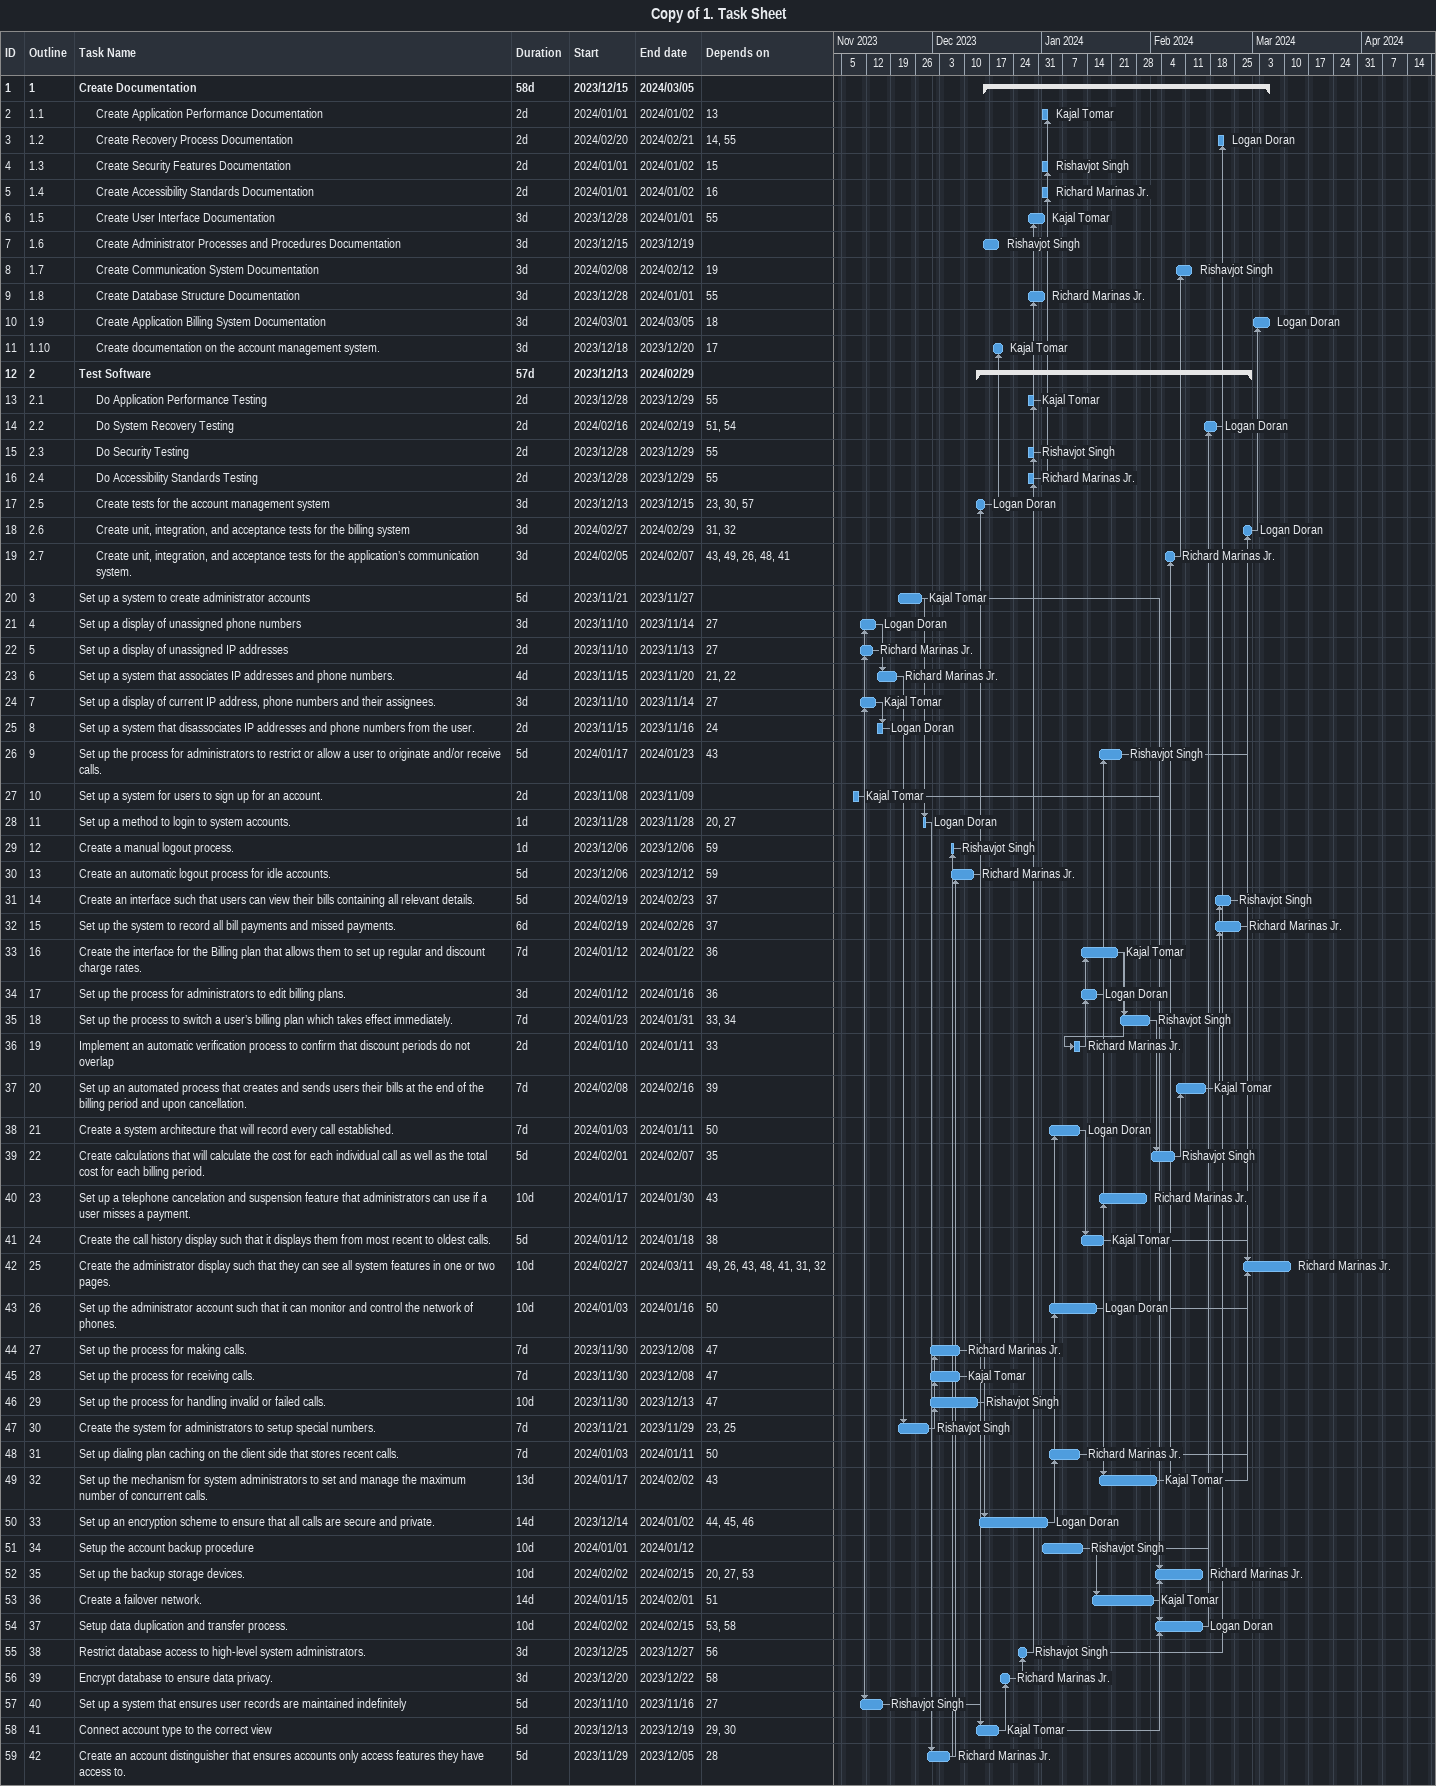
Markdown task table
Copy of 1. Task Sheet

| ID | WBS | Task | Duration | Start | Finish | Predecessors | Resources |
|---|---|---|---|---|---|---|---|
| 1 | 1 | **Create Documentation** | 58d | 2023-12-15 | 2024-03-05 |  |  |
| 2 | 1.1 | Create Application Performance Documentation | 2d | 2024-01-01 | 2024-01-02 | 13 | Kajal Tomar |
| 3 | 1.2 | Create Recovery Process Documentation | 2d | 2024-02-20 | 2024-02-21 | 14, 55 | Logan Doran |
| 4 | 1.3 | Create Security Features Documentation | 2d | 2024-01-01 | 2024-01-02 | 15 | Rishavjot Singh |
| 5 | 1.4 | Create Accessibility Standards Documentation | 2d | 2024-01-01 | 2024-01-02 | 16 | Richard Marinas Jr. |
| 6 | 1.5 | Create User Interface Documentation | 3d | 2023-12-28 | 2024-01-01 | 55 | Kajal Tomar |
| 7 | 1.6 | Create Administrator Processes and Procedures Documentation | 3d | 2023-12-15 | 2023-12-19 |  | Rishavjot Singh |
| 8 | 1.7 | Create Communication System Documentation | 3d | 2024-02-08 | 2024-02-12 | 19 | Rishavjot Singh |
| 9 | 1.8 | Create Database Structure Documentation | 3d | 2023-12-28 | 2024-01-01 | 55 | Richard Marinas Jr. |
| 10 | 1.9 | Create Application Billing System Documentation | 3d | 2024-03-01 | 2024-03-05 | 18 | Logan Doran |
| 11 | 1.10 | Create documentation on the account management system. | 3d | 2023-12-18 | 2023-12-20 | 17 | Kajal Tomar |
| 12 | 2 | **Test Software** | 57d | 2023-12-13 | 2024-02-29 |  |  |
| 13 | 2.1 | Do Application Performance Testing | 2d | 2023-12-28 | 2023-12-29 | 55 | Kajal Tomar |
| 14 | 2.2 | Do System Recovery Testing | 2d | 2024-02-16 | 2024-02-19 | 51, 54 | Logan Doran |
| 15 | 2.3 | Do Security Testing | 2d | 2023-12-28 | 2023-12-29 | 55 | Rishavjot Singh |
| 16 | 2.4 | Do Accessibility Standards Testing | 2d | 2023-12-28 | 2023-12-29 | 55 | Richard Marinas Jr. |
| 17 | 2.5 | Create tests for the account management system | 3d | 2023-12-13 | 2023-12-15 | 23, 30, 57 | Logan Doran |
| 18 | 2.6 | Create unit, integration, and acceptance tests for the billing system | 3d | 2024-02-27 | 2024-02-29 | 31, 32 | Logan Doran |
| 19 | 2.7 | Create unit, integration, and acceptance tests for the application’s communication system. | 3d | 2024-02-05 | 2024-02-07 | 43, 49, 26, 48, 41 | Richard Marinas Jr. |
| 20 | 3 | Set up a system to create administrator accounts | 5d | 2023-11-21 | 2023-11-27 |  | Kajal Tomar |
| 21 | 4 | Set up a display of unassigned phone numbers | 3d | 2023-11-10 | 2023-11-14 | 27 | Logan Doran |
| 22 | 5 | Set up a display of unassigned IP addresses | 2d | 2023-11-10 | 2023-11-13 | 27 | Richard Marinas Jr. |
| 23 | 6 | Set up a system that associates IP addresses and phone numbers. | 4d | 2023-11-15 | 2023-11-20 | 21, 22 | Richard Marinas Jr. |
| 24 | 7 | Set up a display of current IP address, phone numbers and their assignees. | 3d | 2023-11-10 | 2023-11-14 | 27 | Kajal Tomar |
| 25 | 8 | Set up a system that disassociates IP addresses and phone numbers from the user. | 2d | 2023-11-15 | 2023-11-16 | 24 | Logan Doran |
| 26 | 9 | Set up the process for administrators to restrict or allow a user to originate and/or receive calls. | 5d | 2024-01-17 | 2024-01-23 | 43 | Rishavjot Singh |
| 27 | 10 | Set up a system for users to sign up for an account. | 2d | 2023-11-08 | 2023-11-09 |  | Kajal Tomar |
| 28 | 11 | Set up a method to login to system accounts. | 1d | 2023-11-28 | 2023-11-28 | 20, 27 | Logan Doran |
| 29 | 12 | Create a manual logout process. | 1d | 2023-12-06 | 2023-12-06 | 59 | Rishavjot Singh |
| 30 | 13 | Create an automatic logout process for idle accounts. | 5d | 2023-12-06 | 2023-12-12 | 59 | Richard Marinas Jr. |
| 31 | 14 | Create an interface such that users can view their bills containing all relevant details. | 5d | 2024-02-19 | 2024-02-23 | 37 | Rishavjot Singh |
| 32 | 15 | Set up the system to record all bill payments and missed payments. | 6d | 2024-02-19 | 2024-02-26 | 37 | Richard Marinas Jr. |
| 33 | 16 | Create the interface for the Billing plan that allows them to set up regular and discount charge rates. | 7d | 2024-01-12 | 2024-01-22 | 36 | Kajal Tomar |
| 34 | 17 | Set up the process for administrators to edit billing plans. | 3d | 2024-01-12 | 2024-01-16 | 36 | Logan Doran |
| 35 | 18 | Set up the process to switch a user’s billing plan which takes effect immediately. | 7d | 2024-01-23 | 2024-01-31 | 33, 34 | Rishavjot Singh |
| 36 | 19 | Implement an automatic verification process to confirm that discount periods do not overlap | 2d | 2024-01-10 | 2024-01-11 | 33 | Richard Marinas Jr. |
| 37 | 20 | Set up an automated process that creates and sends users their bills at the end of the billing period and upon cancellation. | 7d | 2024-02-08 | 2024-02-16 | 39 | Kajal Tomar |
| 38 | 21 | Create a system architecture that will record every call established. | 7d | 2024-01-03 | 2024-01-11 | 50 | Logan Doran |
| 39 | 22 | Create calculations that will calculate the cost for each individual call as well as the total cost for each billing period. | 5d | 2024-02-01 | 2024-02-07 | 35 | Rishavjot Singh |
| 40 | 23 | Set up a telephone cancelation and suspension feature that administrators can use if a user misses a payment. | 10d | 2024-01-17 | 2024-01-30 | 43 | Richard Marinas Jr. |
| 41 | 24 | Create the call history display such that it displays them from most recent to oldest calls. | 5d | 2024-01-12 | 2024-01-18 | 38 | Kajal Tomar |
| 42 | 25 | Create the administrator display such that they can see all system features in one or two pages. | 10d | 2024-02-27 | 2024-03-11 | 49, 26, 43, 48, 41, 31, 32 | Richard Marinas Jr. |
| 43 | 26 | Set up the administrator account such that it can monitor and control the network of phones. | 10d | 2024-01-03 | 2024-01-16 | 50 | Logan Doran |
| 44 | 27 | Set up the process for making calls. | 7d | 2023-11-30 | 2023-12-08 | 47 | Richard Marinas Jr. |
| 45 | 28 | Set up the process for receiving calls. | 7d | 2023-11-30 | 2023-12-08 | 47 | Kajal Tomar |
| 46 | 29 | Set up the process for handling invalid or failed calls. | 10d | 2023-11-30 | 2023-12-13 | 47 | Rishavjot Singh |
| 47 | 30 | Create the system for administrators to setup special numbers. | 7d | 2023-11-21 | 2023-11-29 | 23, 25 | Rishavjot Singh |
| 48 | 31 | Set up dialing plan caching on the client side that stores recent calls. | 7d | 2024-01-03 | 2024-01-11 | 50 | Richard Marinas Jr. |
| 49 | 32 | Set up the mechanism for system administrators to set and manage the maximum number of concurrent calls. | 13d | 2024-01-17 | 2024-02-02 | 43 | Kajal Tomar |
| 50 | 33 | Set up an encryption scheme to ensure that all calls are secure and private. | 14d | 2023-12-14 | 2024-01-02 | 44, 45, 46 | Logan Doran |
| 51 | 34 | Setup the account backup procedure | 10d | 2024-01-01 | 2024-01-12 |  | Rishavjot Singh |
| 52 | 35 | Set up the backup storage devices. | 10d | 2024-02-02 | 2024-02-15 | 20, 27, 53 | Richard Marinas Jr. |
| 53 | 36 | Create a failover network. | 14d | 2024-01-15 | 2024-02-01 | 51 | Kajal Tomar |
| 54 | 37 | Setup data duplication and transfer process. | 10d | 2024-02-02 | 2024-02-15 | 53, 58 | Logan Doran |
| 55 | 38 | Restrict database access to high-level system administrators. | 3d | 2023-12-25 | 2023-12-27 | 56 | Rishavjot Singh |
| 56 | 39 | Encrypt database to ensure data privacy. | 3d | 2023-12-20 | 2023-12-22 | 58 | Richard Marinas Jr. |
| 57 | 40 | Set up a system that ensures user records are maintained indefinitely | 5d | 2023-11-10 | 2023-11-16 | 27 | Rishavjot Singh |
| 58 | 41 | Connect account type to the correct view | 5d | 2023-12-13 | 2023-12-19 | 29, 30 | Kajal Tomar |
| 59 | 42 | Create an account distinguisher that ensures accounts only access features they have access to. | 5d | 2023-11-29 | 2023-12-05 | 28 | Richard Marinas Jr. |
